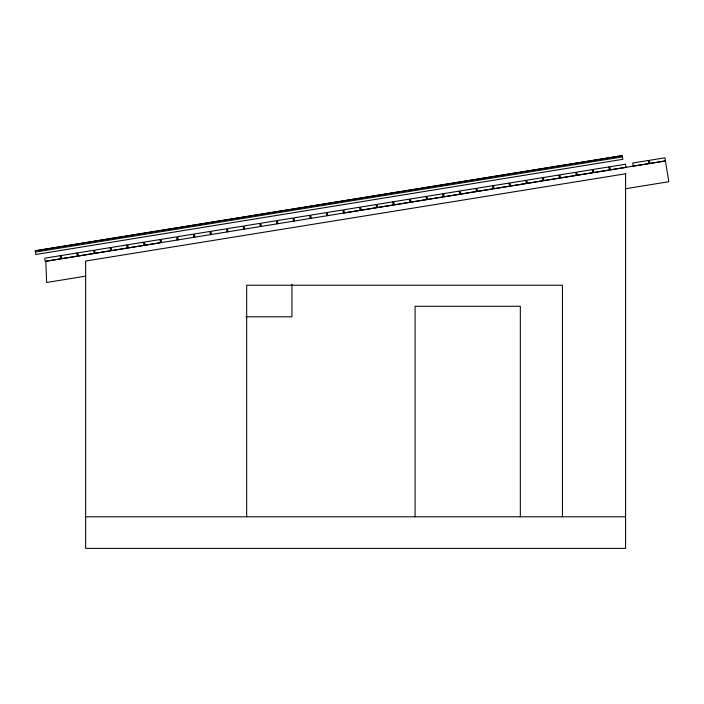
<?xml version="1.0" encoding="UTF-8"?>
<svg xmlns="http://www.w3.org/2000/svg" width="704" height="704" viewBox="0 0 704 704"><rect width="100%" height="100%" fill="white"/><g stroke="black" fill="none" stroke-linecap="round" stroke-linejoin="round"><path stroke-width="1.06" d="M35.2 250.809L622.248 155.628L622.846 159.306L35.798 254.487L35.2 250.809L622.257 155.672M35.402 252.058L622.45 156.904M85.73 276.153L46.64 282.489L45.83 261.29L665.438 160.934L664.928 157.819L649.343 160.336L649.845 163.451L665.438 160.934L668.8 181.72L625.372 188.751M245.881 316.809L291.931 316.809L291.931 284.425M85.633 516.798L625.592 516.798M343.385 213.057L342.883 209.942L327.298 212.45L327.8 215.565M326.762 215.75L326.26 212.634L310.675 215.142L311.177 218.258M310.138 218.442L309.637 215.327L294.052 217.835L294.554 220.95M293.515 221.135L293.014 218.02L277.429 220.528L277.93 223.643M276.892 223.828L276.39 220.713L260.806 223.221L261.307 226.336M260.269 226.521L259.767 223.406L244.174 225.914L244.684 229.029M243.646 229.214L243.144 226.098L227.55 228.606L228.052 231.722M227.022 231.906L226.512 228.791L210.927 231.299L211.429 234.414M210.39 234.599L209.889 231.484L194.304 233.992L194.806 237.107M193.767 237.292L193.266 234.168L177.681 236.685L178.182 239.8M177.144 239.985L176.642 236.861L161.058 239.378L161.559 242.493M562.443 516.798L562.443 285.234L246.673 285.234L246.673 516.798M520.335 516.798L520.335 306.284L415.087 306.284L415.087 516.798M442.631 193.785L427.046 196.293L427.548 199.417L443.133 196.9L442.631 193.785M459.254 191.101L443.67 193.618L444.171 196.733L459.756 194.225L459.254 191.101M475.886 188.426L460.293 190.934L460.803 194.058L476.388 191.541L475.886 188.426M492.51 185.742L476.925 188.258L477.426 191.374L493.011 188.866L492.51 185.742M509.133 183.066L493.548 185.574L494.05 188.698L509.643 186.182L509.133 183.066M525.765 180.382L510.18 182.899L510.682 186.014L526.266 183.506L525.765 180.382M542.388 177.69L526.803 180.206L527.305 183.322L542.89 180.814L542.388 177.69M559.011 175.006L543.426 177.514L543.928 180.629L559.513 178.121L559.011 175.006M575.634 172.313L560.05 174.821L560.551 177.936L576.136 175.428L575.634 172.313M592.258 169.62L576.673 172.128L577.174 175.243L592.759 172.735L592.258 169.62M608.881 166.927L593.296 169.435L593.798 172.55L609.382 170.042L608.881 166.927M625.513 164.234L609.919 166.742L610.421 169.858L626.014 167.35L625.513 164.234M648.305 160.503L632.72 163.011L633.222 166.126L648.806 163.618L648.305 160.503M359.506 207.249L343.922 209.757L344.423 212.872L360.017 210.364L359.506 207.249M376.138 204.556L360.545 207.064L361.046 210.188L376.64 207.671L376.138 204.556M392.762 201.863L377.168 204.371L377.67 207.495L393.263 204.978L392.762 201.863M409.385 199.17L393.8 201.678L394.302 204.802L409.886 202.286L409.385 199.17M426.008 196.478L410.423 198.986L410.925 202.11L426.51 199.593L426.008 196.478M60.271 255.684L44.686 258.201L45.188 261.316L60.773 258.808L60.271 255.684M76.894 253.009L61.31 255.517L61.811 258.632L77.396 256.124L76.894 253.009M93.518 250.316L77.933 252.824L78.434 255.948L94.019 253.431L93.518 250.316M110.15 247.632L94.556 250.149L95.058 253.264L110.651 250.756L110.15 247.632M126.773 244.939L111.179 247.456L111.69 250.571L127.274 248.063L126.773 244.939M143.396 242.246L127.811 244.763L128.313 247.878L143.898 245.37L143.396 242.246M160.019 239.554L144.434 242.07L144.936 245.186L160.521 242.678L160.019 239.554M625.592 173.782L85.633 261.026L85.633 548.372L625.592 548.372L625.592 173.782"/></g></svg>
